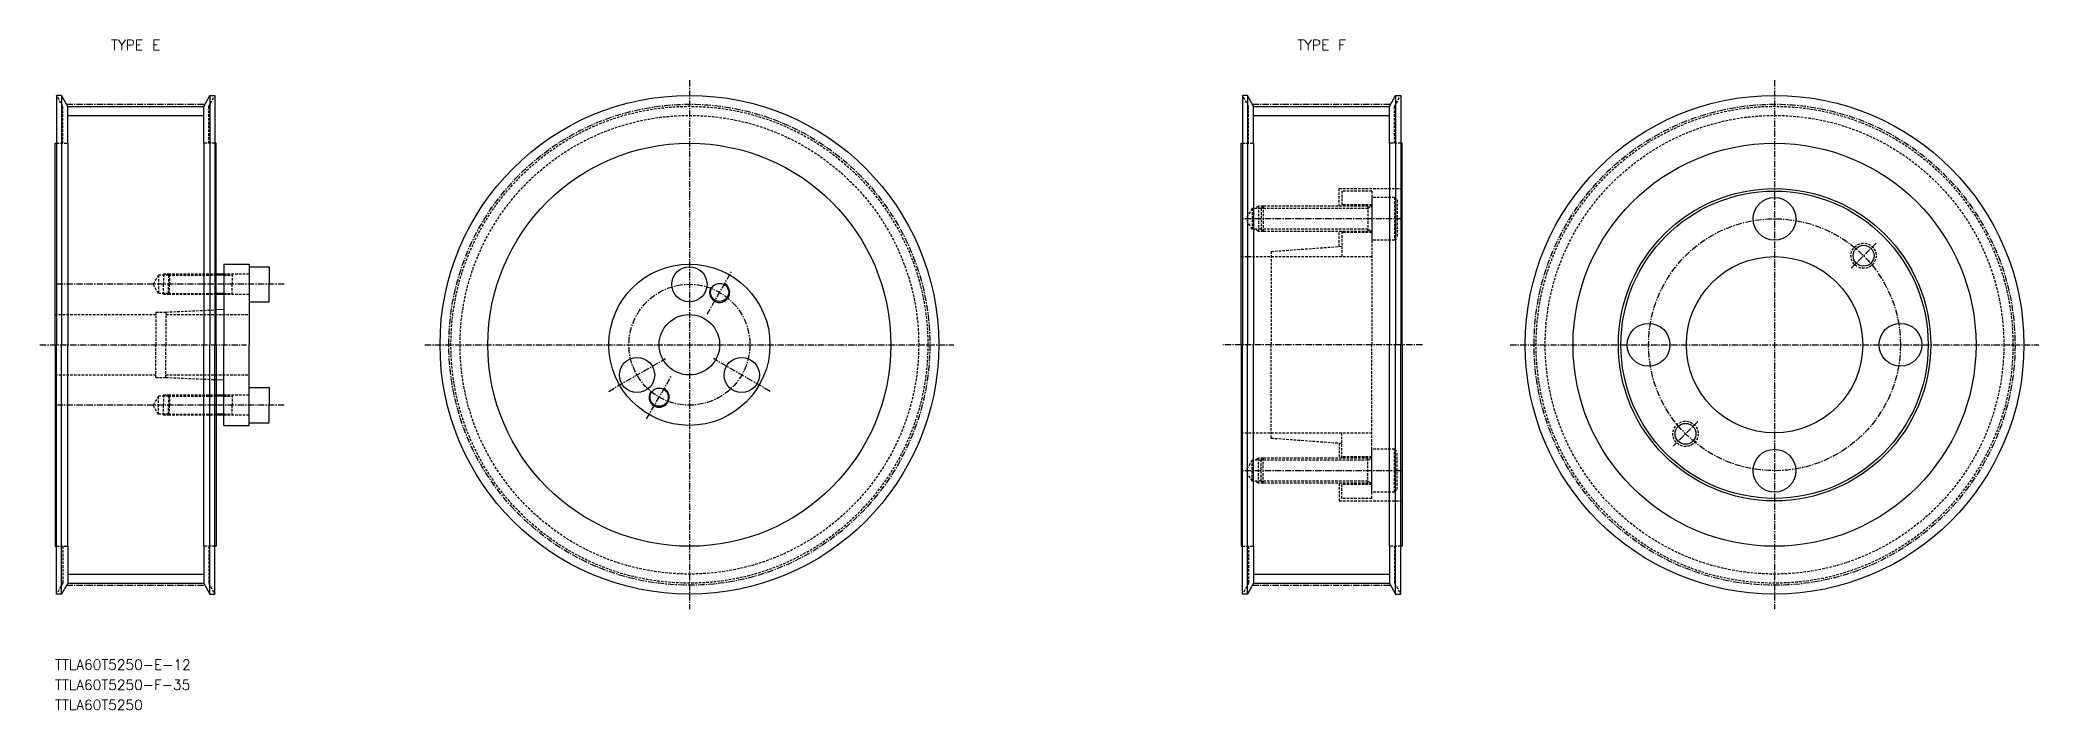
# Model space of a CAD drawing. Extents: x 10723 to 11119, y 24394 to 24527.
import ezdxf
from ezdxf.enums import TextEntityAlignment as Align

# ---------------------------------------------------------------- set-up
doc = ezdxf.new("R2010")
doc.units = 0
doc.linetypes.add('CENTER', pattern=[2, 1.25, -0.25, 0.25, -0.25])
doc.linetypes.add('DASHED', pattern=[0.75, 0.5, -0.25])
doc.layers.get('0').update_dxf_attribs({"linetype": 'CONTINUOUS'})
doc.layers.add('CENTER', color=1, linetype='CENTER')
doc.styles.add('MISUMI', font='txt.shx')

msp = doc.modelspace()

# ---------------------------------------------------------------- linework, layer by layer
at = {"color": 7, "linetype": 'CONTINUOUS'}
for p, q in [((10725.84, 24516.49), (10725.84, 24466.99)), ((10726.84, 24516.49), (10725.84, 24516.49)), ((10726.84, 24516.49), (10726.84, 24466.99)), ((10728.04, 24514.31), (10726.84, 24516.49)), ((10755.04, 24514.31), (10756.24, 24516.49)), ((10756.24, 24516.49), (10756.24, 24466.99)), ((10756.24, 24516.49), (10757.24, 24516.49)), ((10757.24, 24516.49), (10757.24, 24466.99)), ((10961.25, 24516.49), (10961.25, 24466.99)), ((10962.25, 24516.49), (10961.25, 24516.49)), ((10962.25, 24516.49), (10962.25, 24466.99)), ((10963.45, 24514.31), (10962.25, 24516.49)), ((10990.45, 24514.31), (10991.65, 24516.49)), ((10991.65, 24516.49), (10991.65, 24466.99)), ((10991.65, 24516.49), (10992.65, 24516.49)), ((10992.65, 24516.49), (10992.65, 24466.99)), ((10728.04, 24514.31), (10755.04, 24514.31)), ((10728.04, 24506.99), (10728.04, 24514.31)), ((10755.04, 24506.99), (10755.04, 24514.31)), ((10963.45, 24514.31), (10990.45, 24514.31)), ((10963.45, 24506.99), (10963.45, 24514.31)), ((10990.45, 24506.99), (10990.45, 24514.31)), ((10725.54, 24466.99), (10725.54, 24506.99)), ((10725.54, 24506.99), (10725.84, 24506.99)), ((10728.04, 24506.99), (10728.04, 24466.99)), ((10755.04, 24506.99), (10755.04, 24466.99)), ((10757.54, 24506.99), (10757.24, 24506.99)), ((10757.54, 24466.99), (10757.54, 24506.99)), ((10960.95, 24466.99), (10960.95, 24506.99)), ((10960.95, 24506.99), (10961.25, 24506.99)), ((10963.45, 24506.99), (10963.45, 24466.99)), ((10990.45, 24506.99), (10990.45, 24466.99)), ((10992.95, 24506.99), (10992.65, 24506.99)), ((10992.95, 24466.99), (10992.95, 24506.99)), ((10759.04, 24480.99), (10757.54, 24480.99)), ((10759.04, 24482.99), (10764.04, 24482.99)), ((10759.04, 24482.99), (10759.04, 24480.99)), ((10759.04, 24480.99), (10759.04, 24476.99)), ((10764.04, 24482.99), (10764.04, 24482.49)), ((10764.04, 24482.49), (10764.04, 24475.49)), ((10764.04, 24482.49), (10768.04, 24482.49)), ((10768.04, 24482.49), (10768.04, 24478.99)), ((10759.04, 24476.99), (10757.54, 24476.99)), ((10759.04, 24476.99), (10759.04, 24473.99)), ((10768.04, 24475.49), (10768.04, 24478.99)), ((10759.04, 24473.99), (10757.54, 24473.92)), ((10759.04, 24473.99), (10759.04, 24466.99)), ((10764.04, 24475.49), (10764.04, 24466.99)), ((10764.04, 24475.49), (10768.04, 24475.49)), ((10725.54, 24466.99), (10725.54, 24426.99)), ((10725.84, 24417.49), (10725.84, 24466.99)), ((10726.84, 24417.49), (10726.84, 24466.99)), ((10728.04, 24426.99), (10728.04, 24466.99)), ((10755.04, 24426.99), (10755.04, 24466.99)), ((10756.24, 24417.49), (10756.24, 24466.99)), ((10757.24, 24417.49), (10757.24, 24466.99)), ((10757.54, 24466.99), (10757.54, 24426.99)), ((10759.04, 24459.99), (10759.04, 24466.99)), ((10764.04, 24458.49), (10764.04, 24466.99)), ((10960.95, 24466.99), (10960.95, 24426.99)), ((10961.25, 24417.49), (10961.25, 24466.99)), ((10962.25, 24417.49), (10962.25, 24466.99)), ((10963.45, 24426.99), (10963.45, 24466.99)), ((10990.45, 24426.99), (10990.45, 24466.99)), ((10991.65, 24417.49), (10991.65, 24466.99)), ((10992.65, 24417.49), (10992.65, 24466.99)), ((10992.95, 24466.99), (10992.95, 24426.99)), ((10759.04, 24459.99), (10757.54, 24460.05)), ((10759.04, 24456.99), (10757.54, 24456.99)), ((10759.04, 24456.99), (10759.04, 24459.99)), ((10759.04, 24452.99), (10759.04, 24456.99)), ((10764.04, 24451.49), (10764.04, 24458.49)), ((10764.04, 24458.49), (10768.04, 24458.49)), ((10768.04, 24458.49), (10768.04, 24454.99)), ((10759.04, 24452.99), (10757.54, 24452.99)), ((10759.04, 24450.99), (10759.04, 24452.99)), ((10768.04, 24451.49), (10768.04, 24454.99)), ((10759.04, 24450.99), (10764.04, 24450.99)), ((10764.04, 24451.49), (10768.04, 24451.49)), ((10764.04, 24450.99), (10764.04, 24451.49)), ((10725.54, 24426.99), (10725.84, 24426.99)), ((10728.04, 24426.99), (10728.04, 24419.66)), ((10755.04, 24426.99), (10755.04, 24419.66)), ((10757.54, 24426.99), (10757.24, 24426.99)), ((10960.95, 24426.99), (10961.25, 24426.99)), ((10963.45, 24426.99), (10963.45, 24419.66)), ((10990.45, 24426.99), (10990.45, 24419.66)), ((10992.95, 24426.99), (10992.65, 24426.99)), ((10726.84, 24417.49), (10725.84, 24417.49)), ((10728.04, 24419.66), (10726.84, 24417.49)), ((10728.04, 24419.66), (10755.04, 24419.66)), ((10755.04, 24419.66), (10756.24, 24417.49)), ((10756.24, 24417.49), (10757.24, 24417.49)), ((10962.25, 24417.49), (10961.25, 24417.49)), ((10963.45, 24419.66), (10962.25, 24417.49)), ((10963.45, 24419.66), (10990.45, 24419.66)), ((10990.45, 24419.66), (10991.65, 24417.49)), ((10991.65, 24417.49), (10992.65, 24417.49))]:
    msp.add_line(p, q, dxfattribs=at)
at = {"color": 3, "linetype": 'DASHED'}
for p, q in [((10727.04, 24514.31), (10725.84, 24516.49)), ((10756.04, 24514.31), (10757.24, 24516.49)), ((10962.45, 24514.31), (10961.25, 24516.49)), ((10991.45, 24514.31), (10992.65, 24516.49)), ((10727.04, 24506.99), (10727.04, 24514.31)), ((10756.04, 24506.99), (10756.04, 24514.31)), ((10962.45, 24506.99), (10962.45, 24514.31)), ((10991.45, 24506.99), (10991.45, 24514.31)), ((10725.84, 24506.99), (10728.04, 24506.99)), ((10757.24, 24506.99), (10755.04, 24506.99)), ((10961.25, 24506.99), (10963.45, 24506.99)), ((10992.65, 24506.99), (10990.45, 24506.99)), ((10980.44, 24497.99), (10992.95, 24497.99)), ((10980.44, 24494.49), (10980.44, 24497.99)), ((10986.94, 24497.49), (10980.94, 24497.49)), ((10980.94, 24497.49), (10980.94, 24494.49)), ((10986.94, 24497.49), (10986.95, 24466.99)), ((10991.44, 24496.24), (10986.94, 24496.24)), ((10986.94, 24496.24), (10986.94, 24487.74)), ((10991.44, 24496.24), (10991.44, 24487.74)), ((10991.44, 24496.24), (10991.94, 24495.74)), ((10963.14, 24494.05), (10961.95, 24491.99)), ((10964.94, 24494.05), (10963.14, 24494.05)), ((10963.14, 24494.05), (10963.14, 24489.92)), ((10964.44, 24494.49), (10963.69, 24494.05)), ((10965.38, 24494.49), (10964.44, 24494.49)), ((10964.44, 24494.49), (10964.44, 24489.49)), ((10965.38, 24494.49), (10964.94, 24494.05)), ((10986.14, 24494.05), (10964.94, 24494.05)), ((10964.94, 24494.05), (10964.94, 24489.92)), ((10986.94, 24494.49), (10965.38, 24494.49)), ((10965.38, 24494.49), (10965.38, 24489.49)), ((10986.94, 24494.74), (10980.94, 24494.74)), ((10986.14, 24494.49), (10986.14, 24489.49)), ((10986.14, 24494.05), (10986.9, 24494.49)), ((10991.94, 24495.74), (10991.94, 24488.24)), ((10963.14, 24489.92), (10961.95, 24491.99)), ((10964.94, 24489.92), (10963.14, 24489.92)), ((10964.44, 24489.49), (10963.69, 24489.92)), ((10965.38, 24489.49), (10964.44, 24489.49)), ((10986.14, 24489.92), (10964.94, 24489.92)), ((10965.38, 24489.49), (10964.94, 24489.92)), ((10986.94, 24489.49), (10965.38, 24489.49)), ((10980.45, 24486.5), (10980.44, 24489.49)), ((10980.94, 24489.49), (10980.95, 24484.49)), ((10986.94, 24489.24), (10980.94, 24489.24)), ((10986.14, 24489.92), (10986.89, 24489.49)), ((10960.95, 24484.49), (10986.95, 24484.49)), ((10966.94, 24485.51), (10980.95, 24486.54)), ((10966.94, 24485.51), (10966.94, 24466.99)), ((10991.44, 24487.74), (10986.94, 24487.74)), ((10991.44, 24487.74), (10991.94, 24488.24)), ((10746.04, 24480.79), (10745, 24478.99)), ((10748.04, 24480.79), (10746.04, 24480.79)), ((10746.04, 24480.79), (10746.04, 24477.19)), ((10747.04, 24480.99), (10747.04, 24478.99)), ((10748.24, 24480.99), (10747.04, 24480.99)), ((10748.24, 24480.99), (10748.04, 24480.79)), ((10748.04, 24480.79), (10757.54, 24480.79)), ((10748.04, 24480.79), (10748.04, 24478.99)), ((10757.54, 24480.99), (10748.24, 24480.99)), ((10748.24, 24480.99), (10748.24, 24478.99)), ((10764.04, 24480.99), (10759.04, 24480.99)), ((10759.04, 24480.79), (10760.7, 24480.79)), ((10760.7, 24480.99), (10760.7, 24478.99)), ((10746.04, 24477.19), (10745, 24478.99)), ((10748.04, 24477.19), (10746.04, 24477.19)), ((10747.04, 24476.99), (10747.04, 24478.99)), ((10748.24, 24476.99), (10747.04, 24476.99)), ((10748.04, 24477.19), (10748.04, 24478.99)), ((10748.04, 24477.19), (10757.54, 24477.19)), ((10748.24, 24476.99), (10748.04, 24477.19)), ((10748.24, 24476.99), (10748.24, 24478.99)), ((10757.54, 24476.99), (10748.24, 24476.99)), ((10759.04, 24477.19), (10760.7, 24477.19)), ((10764.04, 24476.99), (10759.04, 24476.99)), ((10760.7, 24476.99), (10760.7, 24478.99)), ((10725.54, 24472.99), (10745.54, 24472.99)), ((10745.54, 24473.49), (10747.54, 24473.49)), ((10745.54, 24473.49), (10745.54, 24466.99)), ((10747.54, 24473.49), (10757.54, 24473.92)), ((10747.54, 24473.49), (10747.54, 24466.99)), ((10747.54, 24472.99), (10764.04, 24472.99)), ((10745.54, 24460.49), (10745.54, 24466.99)), ((10747.54, 24460.49), (10747.54, 24466.99)), ((10966.94, 24448.46), (10966.94, 24466.99)), ((10986.94, 24436.49), (10986.95, 24466.99)), ((10725.54, 24460.99), (10745.54, 24460.99)), ((10745.54, 24460.49), (10747.54, 24460.49)), ((10747.54, 24460.99), (10764.04, 24460.99)), ((10747.54, 24460.49), (10757.54, 24460.05)), ((10746.04, 24456.79), (10745, 24454.99)), ((10748.04, 24456.79), (10746.04, 24456.79)), ((10746.04, 24453.19), (10746.04, 24456.79)), ((10747.04, 24456.99), (10747.04, 24454.99)), ((10748.24, 24456.99), (10747.04, 24456.99)), ((10748.24, 24456.99), (10748.04, 24456.79)), ((10748.04, 24456.79), (10757.54, 24456.79)), ((10748.04, 24456.79), (10748.04, 24454.99)), ((10757.54, 24456.99), (10748.24, 24456.99)), ((10748.24, 24456.99), (10748.24, 24454.99)), ((10764.04, 24456.99), (10759.04, 24456.99)), ((10759.04, 24456.79), (10760.7, 24456.79)), ((10760.7, 24456.99), (10760.7, 24454.99)), ((10746.04, 24453.19), (10745, 24454.99)), ((10748.04, 24453.19), (10746.04, 24453.19)), ((10747.04, 24452.99), (10747.04, 24454.99)), ((10748.24, 24452.99), (10747.04, 24452.99)), ((10748.04, 24453.19), (10748.04, 24454.99)), ((10748.04, 24453.19), (10757.54, 24453.19)), ((10748.24, 24452.99), (10748.04, 24453.19)), ((10748.24, 24452.99), (10748.24, 24454.99)), ((10757.54, 24452.99), (10748.24, 24452.99)), ((10759.04, 24453.19), (10760.7, 24453.19)), ((10764.04, 24452.99), (10759.04, 24452.99)), ((10760.7, 24452.99), (10760.7, 24454.99)), ((10960.95, 24449.49), (10986.95, 24449.49)), ((10980.94, 24444.49), (10980.95, 24449.49)), ((10966.94, 24448.46), (10980.95, 24447.44)), ((10980.45, 24447.47), (10980.44, 24444.49)), ((10986.94, 24444.74), (10980.94, 24444.74)), ((10991.44, 24446.24), (10986.94, 24446.24)), ((10986.94, 24437.74), (10986.94, 24446.24)), ((10991.44, 24437.74), (10991.44, 24446.24)), ((10991.44, 24446.24), (10991.94, 24445.74)), ((10991.94, 24438.24), (10991.94, 24445.74)), ((10963.14, 24444.05), (10961.95, 24441.99)), ((10963.14, 24439.92), (10961.95, 24441.99)), ((10963.14, 24439.92), (10963.14, 24444.05)), ((10964.94, 24444.05), (10963.14, 24444.05)), ((10964.44, 24444.49), (10963.69, 24444.05)), ((10965.38, 24444.49), (10964.44, 24444.49)), ((10964.44, 24439.49), (10964.44, 24444.49)), ((10965.38, 24444.49), (10964.94, 24444.05)), ((10986.14, 24444.05), (10964.94, 24444.05)), ((10964.94, 24439.92), (10964.94, 24444.05)), ((10986.94, 24444.49), (10965.38, 24444.49)), ((10965.38, 24439.49), (10965.38, 24444.49)), ((10986.14, 24439.49), (10986.14, 24444.49)), ((10986.14, 24444.05), (10986.89, 24444.49)), ((10964.94, 24439.92), (10963.14, 24439.92)), ((10964.44, 24439.49), (10963.69, 24439.92)), ((10965.38, 24439.49), (10964.44, 24439.49)), ((10986.14, 24439.92), (10964.94, 24439.92)), ((10965.38, 24439.49), (10964.94, 24439.92)), ((10986.94, 24439.49), (10965.38, 24439.49)), ((10980.44, 24439.49), (10980.44, 24435.99)), ((10980.94, 24436.49), (10980.94, 24439.49)), ((10986.94, 24439.24), (10980.94, 24439.24)), ((10986.14, 24439.92), (10986.9, 24439.49)), ((10991.44, 24437.74), (10986.94, 24437.74)), ((10991.44, 24437.74), (10991.94, 24438.24)), ((10980.44, 24435.99), (10992.95, 24435.99)), ((10986.94, 24436.49), (10980.94, 24436.49)), ((10725.84, 24426.99), (10728.04, 24426.99)), ((10727.04, 24426.99), (10727.04, 24419.66)), ((10757.24, 24426.99), (10755.04, 24426.99)), ((10756.04, 24426.99), (10756.04, 24419.66)), ((10961.25, 24426.99), (10963.45, 24426.99)), ((10962.45, 24426.99), (10962.45, 24419.66)), ((10992.65, 24426.99), (10990.45, 24426.99)), ((10991.45, 24426.99), (10991.45, 24419.66)), ((10727.04, 24419.66), (10725.84, 24417.49)), ((10756.04, 24419.66), (10757.24, 24417.49)), ((10962.45, 24419.66), (10961.25, 24417.49)), ((10991.45, 24419.66), (10992.65, 24417.49))]:
    msp.add_line(p, q, dxfattribs=at)
at = {"color": 1, "linetype": 'CENTER'}
for p, q in [((10851.45, 24519.49), (10851.45, 24414.49)), ((11066.86, 24519.49), (11066.86, 24414.49)), ((10727.8, 24514.73), (10755.27, 24514.73)), ((10963.22, 24514.73), (10990.68, 24514.73)), ((10722.54, 24466.99), (10763.54, 24466.99)), ((10798.95, 24466.99), (10903.95, 24466.99)), ((11014.36, 24466.99), (11119.36, 24466.99)), ((10727.8, 24419.24), (10755.27, 24419.24)), ((10963.22, 24419.24), (10990.68, 24419.24))]:
    msp.add_line(p, q, dxfattribs=at)
at = {"color": 3, "linetype": 'CONTINUOUS'}
for p, q in [((10728.04, 24512.51), (10755.04, 24512.51)), ((10963.45, 24512.51), (10990.45, 24512.51)), ((10728.04, 24421.46), (10755.04, 24421.46)), ((10963.45, 24421.46), (10990.45, 24421.46))]:
    msp.add_line(p, q, dxfattribs=at)
at = {"color": 3}
for p, q in [((10759.04, 24480.79), (10757.54, 24480.79)), ((10759.04, 24477.19), (10757.54, 24477.19)), ((10759.04, 24456.79), (10757.54, 24456.79)), ((10759.04, 24453.19), (10757.54, 24453.19))]:
    msp.add_line(p, q, dxfattribs=at)
at = {"color": 7, "linetype": 'CONTINUOUS'}
for centre, radius in [((10851.45, 24466.99), 49.5), ((11066.86, 24466.99), 49.5), ((10851.45, 24466.99), 40), ((11066.86, 24466.99), 40), ((11066.86, 24466.99), 31), ((11066.86, 24466.99), 30.5), ((11066.86, 24491.99), 4.25), ((11066.86, 24466.99), 17.5), ((11084.54, 24484.66), 2.07), ((10851.45, 24466.99), 16), ((10851.45, 24466.99), 16), ((10851.45, 24478.99), 3.5), ((10857.45, 24477.38), 1.8), ((10851.45, 24466.99), 6), ((11041.86, 24466.99), 4.25), ((11091.86, 24466.99), 4.25), ((10841.06, 24460.99), 3.5), ((10861.84, 24460.99), 3.5), ((10845.45, 24456.59), 1.8), ((11049.19, 24449.31), 2.07), ((11066.86, 24441.99), 4.25)]:
    msp.add_circle(centre, radius, dxfattribs=at)
at = {"color": 1, "linetype": 'CENTER'}
for centre in [(10851.45, 24466.99), (11066.86, 24466.99)]:
    msp.add_circle(centre, 47.74, dxfattribs=at)
at = {"color": 3, "linetype": 'DASHED'}
for centre, radius in [((10851.45, 24466.99), 47.33), ((10851.45, 24466.99), 45.52), ((11066.86, 24466.99), 47.33), ((11066.86, 24466.99), 45.52), ((11084.54, 24484.66), 2.5), ((11049.19, 24449.31), 2.5)]:
    msp.add_circle(centre, radius, dxfattribs=at)
at = {"color": 3, "linetype": 'CONTINUOUS'}
for centre in [(10857.45, 24477.38), (10845.45, 24456.59)]:
    msp.add_arc(centre, 2, 150, 62, dxfattribs=at)
at = {"layer": 'CENTER', "color": 1, "linetype": 'CENTER'}
for p, q in [((10992.94, 24491.99), (10961.25, 24491.99)), ((10851.45, 24485.49), (10851.45, 24472.49)), ((11082.07, 24482.19), (11087.02, 24487.14)), ((10854.95, 24473.05), (10859.95, 24481.71)), ((10771.04, 24478.99), (10726, 24478.99)), ((10996.99, 24466.99), (10957.32, 24466.99)), ((10835.43, 24457.74), (10846.69, 24464.24)), ((10842.95, 24452.26), (10847.95, 24460.92)), ((10867.47, 24457.74), (10856.21, 24464.24)), ((10771.04, 24454.99), (10726, 24454.99)), ((11051.66, 24451.78), (11046.71, 24446.83)), ((10992.94, 24441.99), (10961.25, 24441.99))]:
    msp.add_line(p, q, dxfattribs=at)
for centre, radius in [((11066.86, 24466.99), 25), ((10851.45, 24466.99), 12)]:
    msp.add_circle(centre, radius, dxfattribs=at)

# ---------------------------------------------------------------- texts
at = {"color": 7, "linetype": 'CONTINUOUS', "style": 'MISUMI'}
for s, p in [('TYPE E', (10741.54, 24526.49)), ('TYPE F', (10976.95, 24526.49))]:
    msp.add_text(s, height=2, dxfattribs=at).set_placement(p, align=Align.MIDDLE_CENTER)
for s, p in [('TTLA60T5250-E-12', (10725.54, 24402.49)), ('TTLA60T5250-F-35', (10725.54, 24398.49)), ('TTLA60T5250', (10725.54, 24394.49))]:
    msp.add_text(s, height=2, dxfattribs=at).set_placement(p)

doc.saveas('drawing.dxf')
